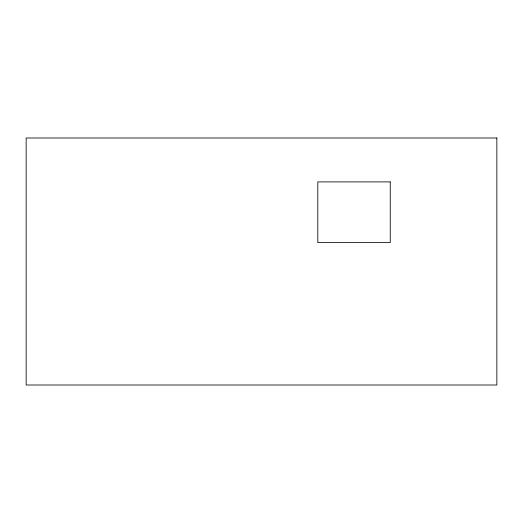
<?xml version="1.0" encoding="UTF-8"?>
<svg xmlns="http://www.w3.org/2000/svg" width="523" height="523" viewBox="0 0 523 523"><rect width="100%" height="100%" fill="white"/><g stroke="black" fill="none" stroke-linecap="round" stroke-linejoin="round"><path stroke-width="0.78" d="M496.85 137.994L26.15 137.994L26.15 385.006L496.85 385.006L496.85 137.994M390.243 181.906L317.801 181.906L317.801 242.561L390.243 242.561L390.243 181.906"/></g></svg>
